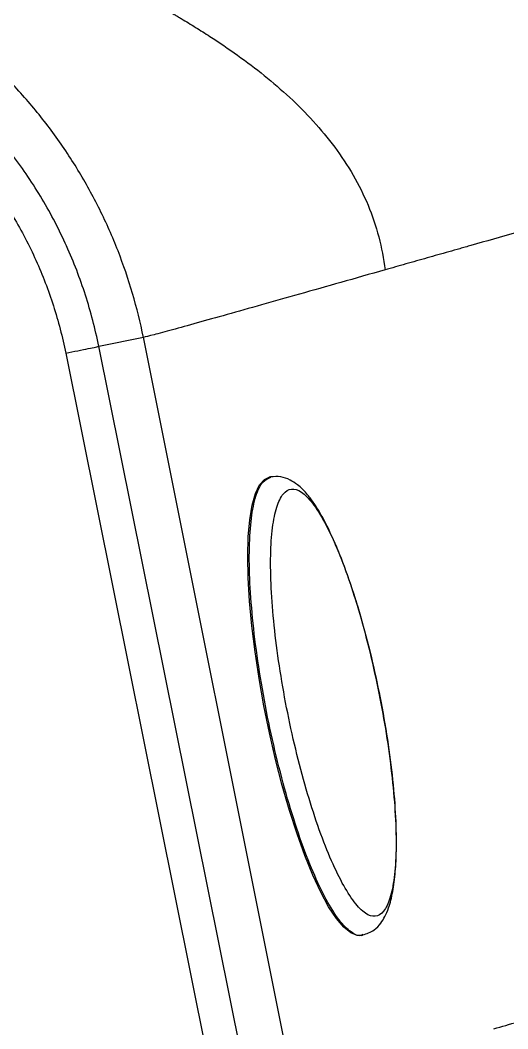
# Model space of a CAD drawing. Extents: x 527 to 611, y 788 to 934.
# Drawn here: x 534.08 to 536.167, y 831.034 to 835.351 of the extents above; entities that cross this region are included whole.
import ezdxf

# ---------------------------------------------------------------- set-up
doc = ezdxf.new("R2010")
doc.units = 0
doc.header["$MEASUREMENT"] = 0
doc.layers.add('1', color=4, linetype='Continuous')
doc.layers.add('GEOMETRY', color=4, linetype='Continuous', lineweight=25)

# ---------------------------------------------------------------- blocks, each defined once
blk = doc.blocks.new('2026_FLASH')
at = {"layer": 'GEOMETRY'}
for p, q in [((7.3369, 30.6415), (7.5279, 30.6798)), ((8.1692, 27.4817), (7.5279, 30.6798)), ((7.1957, 30.6121), (7.8389, 27.4144)), ((7.9802, 27.4438), (7.3369, 30.6415)), ((8.0729, 30.0825), (8.0664, 30.0812)), ((8.4596, 28.1203), (8.4661, 28.1216))]:
    blk.add_line(p, q, dxfattribs=at)
at = {"layer": 'GEOMETRY', "flags": 128}
blk.add_lwpolyline([(8.4596, 28.1203), (8.4433, 28.1198), (8.4154, 28.1304), (8.3854, 28.1547), (8.3537, 28.1922), (8.3207, 28.2424), (8.2869, 28.3047), (8.2527, 28.3782), (8.2187, 28.4618), (8.1854, 28.5544), (8.1531, 28.6547), (8.1223, 28.7612), (8.0936, 28.8725), (8.0672, 28.987), (8.0435, 29.103), (8.023, 29.2191), (8.0058, 29.3335), (7.9922, 29.4446), (7.9824, 29.5509), (7.9766, 29.6509), (7.9748, 29.7432), (7.977, 29.8264), (7.9832, 29.8994), (7.9934, 29.9613), (8.0074, 30.011), (8.0249, 30.048), (8.0458, 30.0717), (8.0664, 30.0812)], dxfattribs=at)
at = {"layer": 'GEOMETRY'}
for points, knots in [([(7.0016, 32.4025), (7.0624, 32.3733), (7.2092, 32.3023), (7.3978, 32.2074), (7.5451, 32.1276), (7.618, 32.0863), (7.6542, 32.0652), (7.6748, 32.0531), (7.7057, 32.0347), (7.7517, 32.0067), (7.8325, 31.9554), (7.9316, 31.8881), (8.0462, 31.8014), (8.1552, 31.7078), (8.2568, 31.6061), (8.3487, 31.4955), (8.4281, 31.3756), (8.4922, 31.2467), (8.5384, 31.1103), (8.5563, 31.016), (8.5622, 30.9685)], [0, 0, 0, 0, 0.0879793, 0.2129793, 0.2754793, 0.3067293, 0.3223543, 0.3301668, 0.3379793, 0.3692293, 0.4004793, 0.4629793, 0.5254793, 0.5879793, 0.6504793, 0.7129793, 0.7754793, 0.8379793, 0.9004793, 0.9629793, 0.9629793, 0.9629793, 0.9629793]), ([(7.5277, 30.6797), (7.5151, 30.7429), (7.4843, 30.8681), (7.4219, 31.0512), (7.3436, 31.228), (7.2503, 31.3974), (7.1425, 31.558), (7.0212, 31.7087), (6.8872, 31.8481), (6.7414, 31.9753), (6.6112, 32.0703), (6.5024, 32.1393), (6.4395, 32.1754), (6.397, 32.1983), (6.3804, 32.207), (6.3709, 32.2119), (6.3686, 32.2131)], [0, 0, 0, 0, 0.0625, 0.125, 0.1875, 0.25, 0.3125, 0.375, 0.4375, 0.5, 0.5625, 0.59375, 0.625, 0.6328125, 0.640625, 0.6431834, 0.6431834, 0.6431834, 0.6431834]), ([(7.3368, 30.6415), (7.3218, 30.7161), (7.3028, 30.7891), (7.2568, 30.9322), (7.23, 31.0022), (7.1682, 31.1392), (7.1334, 31.2062), (7.0557, 31.337), (7.0136, 31.3996), (6.8775, 31.5793), (6.7742, 31.6884), (6.5992, 31.835), (6.5384, 31.8804), (6.4434, 31.9432), (6.4111, 31.9634), (6.3455, 32.0017), (6.3121, 32.0199), (6.2782, 32.0372)], [0, 0, 0, 0, 0.125, 0.125, 0.25, 0.25, 0.375, 0.375, 0.5, 0.5, 0.75, 0.75, 0.875, 0.875, 0.9375, 0.9375, 1, 1, 1, 1]), ([(6.2153, 31.9043), (6.2781, 31.8722), (6.3386, 31.8368), (6.4555, 31.7596), (6.5118, 31.7177), (6.6739, 31.5819), (6.7698, 31.4809), (6.8959, 31.3145), (6.935, 31.2565), (7.007, 31.1353), (7.0393, 31.0732), (7.0965, 30.9463), (7.1214, 30.8814), (7.164, 30.7489), (7.1816, 30.6812), (7.1955, 30.6121)], [0, 0, 0, 0, 0.125, 0.125, 0.25, 0.25, 0.5, 0.5, 0.625, 0.625, 0.75, 0.75, 0.875, 0.875, 1, 1, 1, 1]), ([(12.153, 31.9394), (12.1461, 31.9383), (12.128, 31.9351), (12.0877, 31.9273), (12.0101, 31.911), (11.8568, 31.8753), (11.6416, 31.8215), (11.3884, 31.7555), (11.1399, 31.6892), (10.896, 31.623), (10.577, 31.5356), (10.1898, 31.4281), (9.7451, 31.3034), (9.3928, 31.204), (9.1235, 31.1278), (8.9853, 31.0886), (8.9057, 31.066), (8.874, 31.057), (8.819, 31.0414), (8.7415, 31.0194), (8.6506, 30.9936), (8.5914, 30.9768), (8.5622, 30.9685)], [0, 0, 0, 0, 0.0048127, 0.0126252, 0.0282502, 0.0595002, 0.1220002, 0.1845002, 0.2470002, 0.3095002, 0.3720002, 0.4970002, 0.6220002, 0.7470002, 0.8095002, 0.8720002, 0.8798127, 0.8876252, 0.9032502, 0.9345002, 0.9657502, 0.9970002, 0.9970002, 0.9970002, 0.9970002]), ([(8.5622, 30.9685), (8.4324, 30.9317), (8.2486, 30.8795), (8.0309, 30.8179), (7.8836, 30.7764), (7.7549, 30.7403), (7.648, 30.7108), (7.5678, 30.6893), (7.5365, 30.6815), (7.5277, 30.6797)], [0.0000001, 0.0000001, 0.0000001, 0.0000001, 0.2500001, 0.3750001, 0.5000001, 0.6250001, 0.7500001, 0.8750001, 1, 1, 1, 1]), ([(7.1957, 30.6121), (7.2134, 30.6157), (7.231, 30.6192), (7.2638, 30.6259), (7.2789, 30.629), (7.3046, 30.6344), (7.3153, 30.6366), (7.3307, 30.64), (7.3354, 30.641), (7.3369, 30.6415)], [0, 0, 0, 0, 0.25, 0.25, 0.5, 0.5, 0.75, 0.75, 1, 1, 1, 1]), ([(8.3104, 28.2734), (8.2915, 28.3109), (8.2539, 28.3859), (8.1976, 28.5345), (8.1442, 28.7025), (8.0955, 28.8866), (8.0536, 29.0787), (8.0199, 29.2718), (7.9959, 29.4584), (7.9823, 29.6313), (7.9798, 29.7838), (7.9884, 29.9103), (8.008, 30.0048), (8.0361, 30.0662), (8.0615, 30.0762), (8.0736, 30.081)], [0, 0, 0, 0, 0.07746, 0.15492, 0.23238, 0.309841, 0.387301, 0.464761, 0.542221, 0.619681, 0.697141, 0.774601, 0.852062, 0.929522, 1, 1, 1, 1]), ([(8.4666, 28.122), (8.4836, 28.1278), (8.5134, 28.1379), (8.5443, 28.171), (8.5633, 28.2021), (8.581, 28.2447), (8.5962, 28.3057), (8.607, 28.3892), (8.6121, 28.4962), (8.6091, 28.6288), (8.5954, 28.7913), (8.573, 28.9612), (8.5427, 29.1349), (8.5054, 29.3083), (8.4619, 29.4749), (8.4138, 29.6302), (8.3617, 29.7707), (8.3096, 29.8854), (8.2705, 29.9526), (8.2446, 29.9888), (8.2297, 30.0079), (8.2105, 30.0292), (8.1852, 30.0517), (8.1536, 30.0717), (8.1139, 30.0858), (8.0869, 30.0834), (8.0724, 30.0821)], [0, 0, 0, 0, 0.036606, 0.064508, 0.088015, 0.116773, 0.163253, 0.21001, 0.25401, 0.315867, 0.375601, 0.433882, 0.49208, 0.550465, 0.608877, 0.667146, 0.726818, 0.788154, 0.842104, 0.857525, 0.871767, 0.890786, 0.910649, 0.935453, 0.96526, 1, 1, 1, 1]), ([(8.3791, 28.3441), (8.3963, 28.3149), (8.4309, 28.2567), (8.4788, 28.2099), (8.5215, 28.196), (8.5573, 28.2181), (8.5848, 28.2742), (8.6028, 28.3633), (8.611, 28.4807), (8.6086, 28.6229), (8.596, 28.784), (8.5736, 28.9577), (8.5422, 29.1377), (8.5032, 29.3168), (8.4579, 29.4881), (8.4081, 29.6453), (8.3557, 29.7822), (8.3027, 29.8937), (8.2511, 29.975), (8.203, 30.0233), (8.1603, 30.0365), (8.1245, 30.0147), (8.0971, 29.958), (8.0789, 29.8693), (8.071, 29.7515), (8.0734, 29.6093), (8.0859, 29.4483), (8.1084, 29.2743), (8.1397, 29.0944), (8.1788, 28.9155), (8.2242, 28.7439), (8.2739, 28.5873), (8.3265, 28.449), (8.3615, 28.3791), (8.3791, 28.3441)], [0, 0, 0, 0, 0.031254, 0.062463, 0.093755, 0.124954, 0.15622, 0.187463, 0.218687, 0.249972, 0.281172, 0.312465, 0.343671, 0.374932, 0.40618, 0.437392, 0.468682, 0.5, 0.531318, 0.562608, 0.59382, 0.625068, 0.656329, 0.687535, 0.718828, 0.750028, 0.781312, 0.812537, 0.84378, 0.875046, 0.906245, 0.937537, 0.968746, 1, 1, 1, 1]), ([(9.0276, 27.7203), (9.0947, 27.7398), (9.3428, 27.812), (9.613, 27.8922), (10.005, 28.0105), (10.4, 28.1317), (10.9411, 28.3057), (11.3705, 28.456), (11.5421, 28.5295), (11.5893, 28.5569)], [0, 0, 0, 0, 0.0485933, 0.1735933, 0.1735933, 0.2985933, 0.4235933, 0.5485933, 0.6735933, 0.6735933, 0.6735933, 0.6735933]), ([(8.4665, 28.1237), (8.465, 28.1227), (8.4509, 28.1133), (8.4169, 28.1318), (8.366, 28.1788), (8.3289, 28.2419), (8.3104, 28.2734)], [0, 0, 0, 0, 0.037742, 0.358495, 0.679247, 1, 1, 1, 1])]:
    blk.add_open_spline(points, degree=3, knots=knots, dxfattribs=at)

msp = doc.modelspace()

# ---------------------------------------------------------------- block references
at = {"layer": '1'}
msp.add_blockref('2026_FLASH', (527.0792, 803.3138), dxfattribs=at)

doc.saveas('drawing.dxf')
